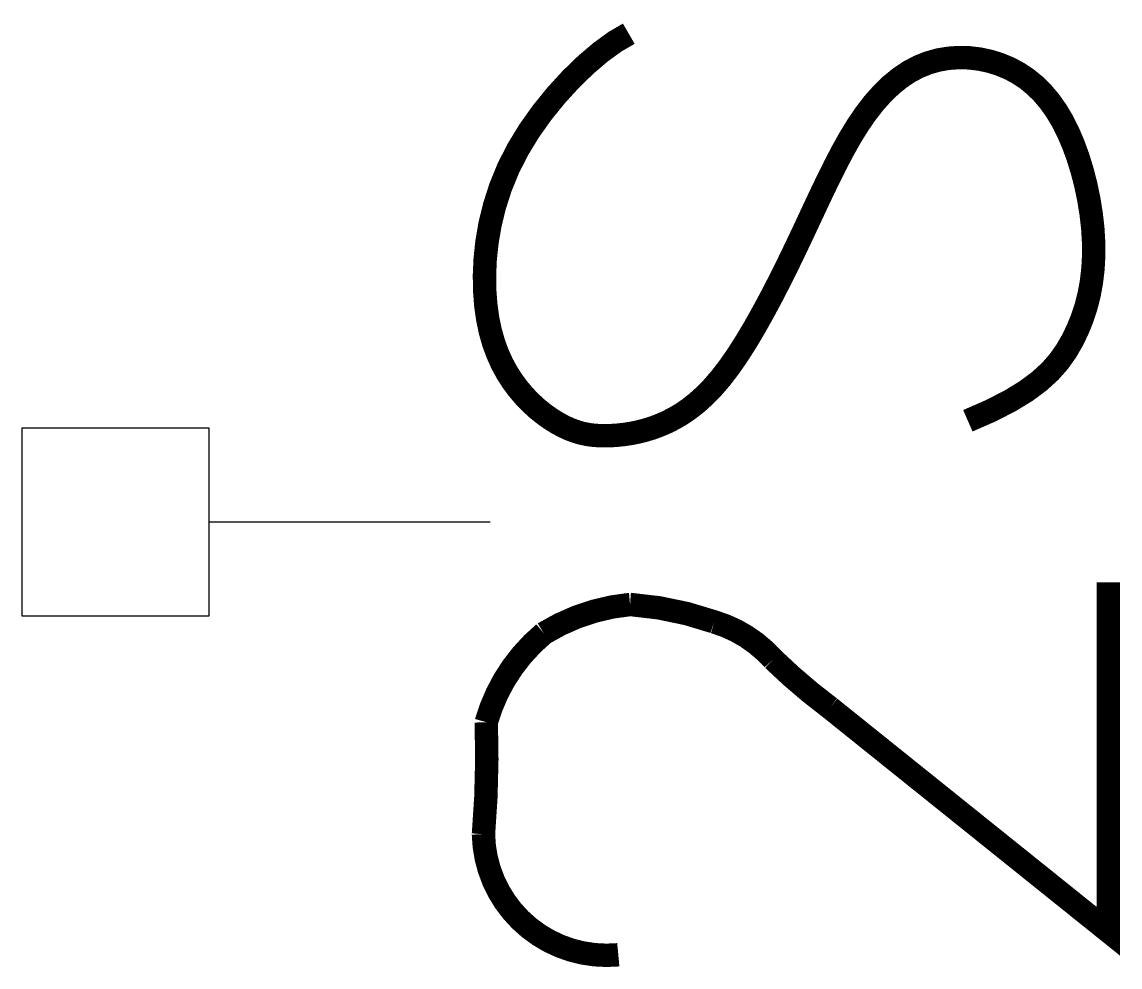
# Model space of a CAD drawing. Header units: millimetres. Extents: x -3111.656 to -3111.187, y 3756.395 to 3756.799.
import ezdxf

# ---------------------------------------------------------------- set-up
doc = ezdxf.new("R2010")
doc.units = ezdxf.units.MM
doc.header["$LTSCALE"] = 10
doc.layers.add('Ele_tomadas', color=2, linetype='Continuous')

msp = doc.modelspace()

# ---------------------------------------------------------------- linework, layer by layer
at = {"layer": 'Ele_tomadas', "color": 4}
msp.add_line((-3111.57573, 3756.58499), (-3111.45573, 3756.58499), dxfattribs=at)
at = {"layer": 'Ele_tomadas', "color": 1, "const_width": 0.01}
msp.add_lwpolyline([(-3111.39647, 3756.7935), (-3111.40226, 3756.79014), (-3111.40844, 3756.78566), (-3111.41483, 3756.78023), (-3111.42127, 3756.77399), (-3111.42757, 3756.76709), (-3111.43357, 3756.75969), (-3111.43907, 3756.75194), (-3111.44392, 3756.74398), (-3111.44798, 3756.73595), (-3111.45126, 3756.72793), (-3111.45382, 3756.71999), (-3111.45573, 3756.71219), (-3111.45704, 3756.70459), (-3111.45782, 3756.69726), (-3111.45813, 3756.69026), (-3111.45802, 3756.68366), (-3111.45755, 3756.6775), (-3111.45675, 3756.67178), (-3111.45564, 3756.66647), (-3111.45424, 3756.66155), (-3111.45258, 3756.65699), (-3111.45068, 3756.65276), (-3111.44856, 3756.64885), (-3111.44625, 3756.64523), (-3111.44377, 3756.64187), (-3111.44114, 3756.63878), (-3111.43842, 3756.63595), (-3111.43562, 3756.63339), (-3111.43278, 3756.6311), (-3111.42994, 3756.62908), (-3111.42713, 3756.62732), (-3111.42439, 3756.62584), (-3111.42174, 3756.62462), (-3111.41916, 3756.62365), (-3111.41663, 3756.62291), (-3111.41413, 3756.62238), (-3111.41163, 3756.62204), (-3111.40912, 3756.62185), (-3111.40656, 3756.62181), (-3111.40393, 3756.62189), (-3111.40122, 3756.62207), (-3111.39843, 3756.62237), (-3111.39556, 3756.62281), (-3111.39262, 3756.62339), (-3111.38962, 3756.62415), (-3111.38656, 3756.62508), (-3111.38346, 3756.62623), (-3111.38032, 3756.62759), (-3111.37714, 3756.6292), (-3111.37392, 3756.63109), (-3111.37067, 3756.63332), (-3111.36737, 3756.63592), (-3111.36402, 3756.63894), (-3111.36061, 3756.64243), (-3111.35715, 3756.64645), (-3111.35363, 3756.65102), (-3111.35004, 3756.65618), (-3111.34641, 3756.66187), (-3111.34276, 3756.668), (-3111.3391, 3756.67451), (-3111.33545, 3756.6813), (-3111.33185, 3756.6883), (-3111.3283, 3756.69543), (-3111.32483, 3756.70261), (-3111.32145, 3756.70975), (-3111.31815, 3756.71682), (-3111.3149, 3756.72374), (-3111.31168, 3756.73046), (-3111.30847, 3756.73695), (-3111.30525, 3756.74313), (-3111.30199, 3756.74895), (-3111.29867, 3756.75437), (-3111.29527, 3756.75934), (-3111.29178, 3756.76385), (-3111.28819, 3756.76789), (-3111.2845, 3756.77146), (-3111.2807, 3756.77456), (-3111.27678, 3756.7772), (-3111.27273, 3756.77936), (-3111.26855, 3756.78104), (-3111.26424, 3756.78226), (-3111.25984, 3756.78301), (-3111.25538, 3756.78331), (-3111.25092, 3756.78318), (-3111.24649, 3756.78264), (-3111.24214, 3756.7817), (-3111.23792, 3756.78037), (-3111.23387, 3756.77868), (-3111.23003, 3756.77662), (-3111.22639, 3756.77421), (-3111.22297, 3756.77142), (-3111.21975, 3756.76825), (-3111.21673, 3756.76469), (-3111.21391, 3756.76072), (-3111.21128, 3756.75635), (-3111.20885, 3756.75157), (-3111.20661, 3756.74636), (-3111.20458, 3756.74081), (-3111.20278, 3756.73498), (-3111.20122, 3756.72896), (-3111.19994, 3756.72282), (-3111.19894, 3756.71664), (-3111.19824, 3756.71049), (-3111.19788, 3756.70445), (-3111.19785, 3756.69859), (-3111.19817, 3756.69291), (-3111.19882, 3756.68742), (-3111.1998, 3756.6821), (-3111.20111, 3756.67695), (-3111.20275, 3756.67198), (-3111.2047, 3756.66716), (-3111.20696, 3756.66251), (-3111.20957, 3756.65801), (-3111.21266, 3756.65364), (-3111.21642, 3756.64935), (-3111.22104, 3756.64513), (-3111.22668, 3756.64093), (-3111.23354, 3756.63674), (-3111.24179, 3756.63251), (-3111.25161, 3756.62821)], dxfattribs=at)
at = {"layer": 'Ele_tomadas', "color": 3}
msp.add_lwpolyline([(-3111.65573, 3756.54499), (-3111.57573, 3756.54499), (-3111.57573, 3756.62499), (-3111.65573, 3756.62499)], close=True, dxfattribs=at)
at = {"layer": 'Ele_tomadas', "color": 1, "const_width": 0.01}
msp.add_lwpolyline([(-3111.40095, 3756.40019, -0.436171), (-3111.45856, 3756.45162, 0.029961), (-3111.45736, 3756.49951, -0.151401), (-3111.43277, 3756.53744, -0.115153), (-3111.39592, 3756.54977, -0.067319), (-3111.35993, 3756.54232, -0.138953), (-3111.33472, 3756.52629, 0.032636), (-3111.3105, 3756.50564), (-3111.19159, 3756.41023), (-3111.19159, 3756.55919)], format="xyb", dxfattribs=at)

doc.saveas('drawing.dxf')
